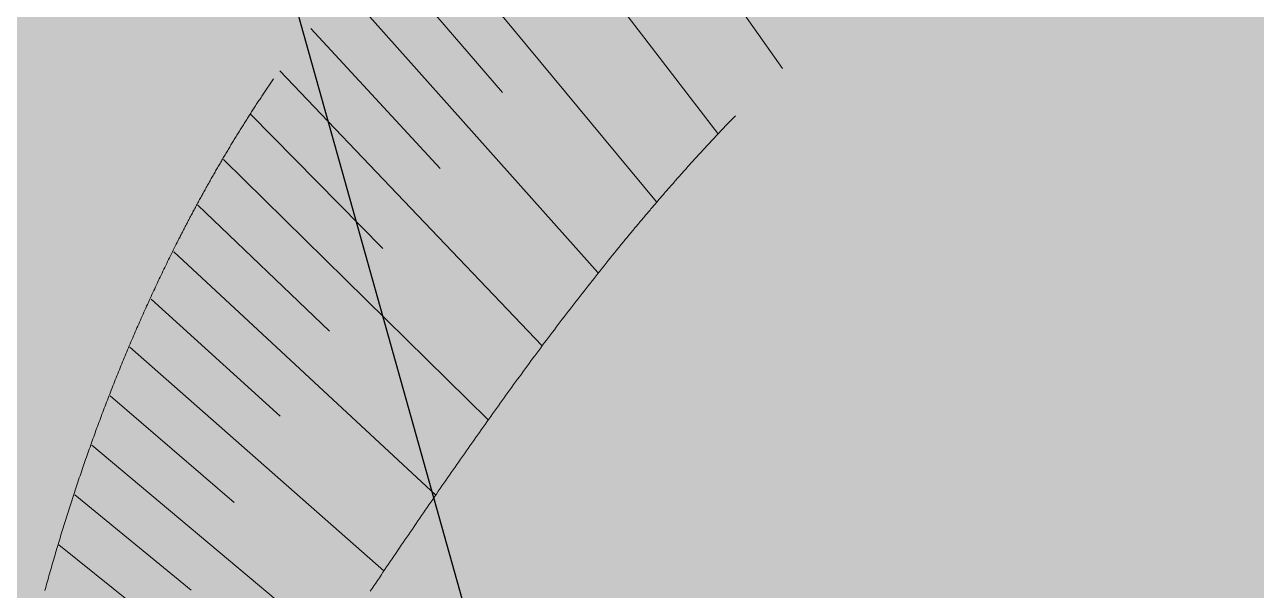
# Model space of a CAD drawing. Header units: metres. Extents: x 783184 to 1587399, y 282652 to 580595.
# Drawn here: x 788797.39 to 788808.64, y 290117.86 to 290123.03 of the extents above; entities that cross this region are included whole.
import ezdxf

# ---------------------------------------------------------------- set-up
doc = ezdxf.new("R2010")
doc.units = ezdxf.units.M
doc.header["$LTSCALE"] = 0.5
for name, color, linetype in [('dig lac', 18, 'CONTINUOUS'), ('Limita intravilan propus', 5, 'CONTINUOUS'), ('mal lac', 18, 'CONTINUOUS')]:
    doc.layers.add(name, color=color, linetype=linetype)

msp = doc.modelspace()

# ---------------------------------------------------------------- hatches: boundary and pattern name
at = {"layer": 'mal lac', "lineweight": 30, "true_color": 0x66b3ff}
h = msp.add_hatch(dxfattribs=at)
h.set_pattern_fill('AR-SAND', color=151, scale=0.25, style=0)
h.paths.add_polyline_path([(792054.33, 289560.55), (792045.8013, 289590.58355), (792042.92, 289600.73), (792031.26, 289636.08), (792020.79, 289658.4), (792014.06, 289678.3), (792005.8, 289695.36), (792011.29, 289696.66), (792012.87, 289700.81), (792011.55, 289706.16), (792009.13, 289708.98), (791999.23, 289709.85), (791995.88, 289720.16), (791989.75, 289739.91), (791981.01, 289767.3), (791959.28, 289810.16), (791950.19, 289826.15), (791943.07, 289831.68), (791925.29001, 289835.03997), (791923.14835, 289839.6319), (791912.8, 289861.82), (791907.97, 289872.69), (791904.15, 289885.99), (791889.71, 289910.02), (791888.3437, 289943.40585), (791887.94, 289953.27), (791890.22, 289978.01), (791899.2, 290029.6), (791904.7257, 290038.3337), (791910.31, 290047.16), (791920.54, 290056.46), (791922.91, 290074.75), (791921.13, 290107.72), (791916.9804, 290126.67808), (791916.46555, 290129.1612), (791907.89, 290170.52), (791905.3293, 290179.164), (791892.05, 290223.99), (791886.97905, 290235.8829), (791866.04335, 290284.9836), (791850.29, 290321.93), (791820.88, 290379.91), (791767.1, 290469.36), (791743.64, 290499.01), (791721.97, 290526.14), (791696.67, 290555.96), (791672.17, 290579.45), (791660.51, 290585.38), (791654.79635, 290589.2872), (791649.25, 290593.08), (791641.15, 290596.24), (791635.61, 290589.13), (791630.48, 290593.08), (791636.6, 290604.53), (791627.31, 290615.59), (791611.29, 290625.85), (791584.37, 290637.31), (791558.2, 290645.53), (791551.48105, 290643.35345), (791548.97, 290642.54), (791538.85, 290638.04), (791529.03, 290642.54), (791519.31, 290653), (791496.38, 290658.73), (791491.39, 290650.26), (791462.73, 290663.71), (791463.48, 290673.18), (791437.8, 290682.89), (791413.62, 290686.63), (791388.72, 290682.68), (791373, 290680.15), (791362.53, 290681.87), (791350.01989, 290679.33995), (791342.35004, 290675.59002), (791339.45, 290666.56), (791334.5, 290652.41), (791327.26, 290655.31), (791328.54, 290668.17), (791321.19, 290671.83), (791307.38996, 290675.76), (791301.80165, 290676.49615), (791296.99, 290677.13), (791285.46, 290677.51), (791267.98, 290680.9), (791255.26, 290683.79), (791245.42, 290680.23), (791232.44, 290681.78), (791220.37, 290682.62), (791209.6, 290682.3), (791197.11, 290679.89), (791163.95, 290679.48), (791149.06, 290681.24), (791131.73, 290679.48), (791116.05, 290677.55), (791103.6, 290675.31), (791086.46, 290677), (791075.66, 290677.69), (791066.16, 290676.67), (791054.11, 290674.5), (791038.79, 290672.41), (791018.85, 290670.29), (790997.03, 290667.71), (790987.87986, 290668.41999), (790972.08, 290667.24), (790946.22, 290663.11), (790903.02, 290655.62), (790874.65, 290648.72), (790833.73, 290629.9), (790803.88, 290609.69), (790792.24, 290594.41), (790777.31, 290573.39), (790763.66, 290562.91), (790752.63, 290552.91), (790737.7, 290538.5), (790720.57, 290514.12), (790699.53, 290478.65), (790667.75, 290428.5), (790648.92, 290393.91), (790632.64, 290370.85), (790615.16, 290355.25), (790594.05, 290344.96), (790578.27, 290339.54), (790565.72, 290333.09), (790552.99, 290323.43), (790544.46, 290311.39), (790533.99, 290297.3), (790528.56, 290286.64), (790521.95, 290271.89), (790514.31, 290260.36), (790500.38, 290244.32), (790483.92, 290227.37), (790465.26, 290219.4), (790455.42, 290217.87), (790442.19, 290225.16), (790428.28, 290238.56), (790415.56, 290262.46), (790410.47, 290283.31), (790405.53, 290307.99), (790407.4, 290333.76), (790410.96, 290351.23), (790410.14, 290370.84), (790418.46, 290391.64), (790421.66, 290405.92), (790418.32, 290408.99), (790418.85, 290414.74), (790422.6, 290415.68), (790425.27, 290434.4), (790421.65, 290472.6), (790415.77, 290513.78), (790409.05, 290552.66), (790394.74, 290597.72), (790388.81, 290611.58), (790379, 290612.32), (790375.75, 290620.36), (790384.59, 290626.56), (790377.94, 290641.53), (790353.97, 290679.03), (790344.16, 290691.26), (790328.86, 290704.86), (790297.24, 290718.11), (790264.84, 290725.39), (790232.77, 290729.92), (790187.59, 290735.35), (790155.30595, 290741.074), (790137.28, 290744.27), (790106.23, 290745.51), (790075, 290740.15), (790073.08085, 290739.5892), (790062.92, 290736.62), (790046.8, 290732.31), (790013.44, 290725.73), (789992.56, 290718.69), (789966.07, 290708.13), (789854.07, 290659.01), (789831.65, 290647.92), (789754.65, 290609.82), (789700.08, 290579.99), (789650.72, 290553.8), (789597.65, 290543.65), (789530.64, 290550.26), (789431.29, 290603.77), (789369.51, 290588.01), (789306.84, 290565.04), (789268.53, 290536.85), (789232.56, 290499.74), (789183.55, 290449.82), (789138.77, 290419.11), (789132.87, 290417.78), (789095.38, 290406.98), (789064.26, 290397.54), (789000.75, 290362.64), (788973.8, 290331.43), (788914.71, 290308.84), (788859.23, 290289.33), (788839, 290276.8), (788805.04, 290221.59), (788800.11, 290196.77), (788790.4, 290164.02), (788793.71, 290126.62), (788830.83, 289994.37), (788859.56, 289956.44), (788900.7, 289945.68), (789007.67, 289953.41), (789020.18, 289957.13), (789029.88, 289976.69), (789036.07, 289979.91), (789041.68, 289975.98), (789050.77, 289965.72), (789066.27, 289954.56), (789084.64, 289945.82), (789094.84, 289943.2), (789109.68, 289939.8), (789126.26, 289936.57), (789141.66, 289936.99), (789160.91, 289937.4), (789173.81, 289942.9), (789175.08, 289941.15), (789186.46, 289936.91), (789203.69, 289932.82), (789219.8, 289924.31), (789235.96, 289913.44), (789263.78, 289895.05), (789276.19, 289876.29), (789292.43, 289869.42), (789293.93, 289856.98), (789296.6, 289846.08), (789320.69, 289828.18), (789355.21, 289822.2), (789372.34, 289833.53), (789376.52, 289825.47), (789396.71, 289809.2), (789430.34, 289795), (789439.25, 289779.43), (789448.8, 289774.39), (789450.84, 289764.24), (789460.6, 289755.95), (789462.82, 289743.79), (789469.3, 289741.52), (789492.61, 289742.46), (789522.63, 289747.46), (789535.48, 289754.66), (789535.24, 289755.66), (789540.73, 289755.73), (789543.72, 289750.86), (789534.84, 289735.95), (789516.63, 289720.7), (789515.64, 289720.83), (789502.88112, 289717.73926), (789496.75, 289722.19), (789488.95, 289726.49), (789482.58, 289726.68), (789473.75, 289725.78), (789471.06, 289724.51), (789470.72, 289723.65), (789461.44, 289720.77), (789460.26, 289717.51), (789460.79, 289710.88), (789463.92, 289707.15), (789473.31, 289707.12), (789482.17, 289706.6), (789488.25, 289702.94), (789487.89, 289696.87), (789483.63, 289690.82), (789472.25, 289681.02), (789468.38, 289676.19), (789467.61, 289673.16), (789458.41, 289674.33), (789453.96, 289652), (789451.12, 289633.35), (789447.67, 289608.22), (789438.93, 289570.99), (789426.56, 289530.45), (789411.26, 289495.94), (789384.33, 289451.39), (789365.53, 289410.2), (789353.96, 289379.12), (789349.62, 289325.64), (789348.9, 289272.17), (789346.01, 289235.31), (789338.78, 289215.8), (789338.78, 289187.2), (789338.05, 289159.74), (789324.63, 289131.46), (789288.16, 289086.03), (789258.51, 289043.39), (789249.84, 289022.44), (789248.39, 288981.24), (789248.39, 288942.94), (789259.96, 288903.19), (789264.98, 288870.84), (789266.43, 288818.81), (789269.32, 288779.78), (789283.78, 288742.93), (789307.64, 288691.62), (789334.4, 288642.48), (789347.35, 288613.62), (789351.75, 288573.1), (789348.13, 288529.74), (789327.89, 288471.2), (789296.02, 288400.57), (789267.09, 288342.75), (789247.57, 288278.43), (789224.62, 288213.05), (789222.26, 288179.43), (789193.52, 288139.64), (789176.02, 288116.14), (789144.07, 288084.46), (789119.60909, 288079.37148), (789088.2683, 288077.632), (789055.37875, 288072.99152), (789035.01093, 288070.11777), (789018.57205, 288067.95585), (789002.70783, 288063.50936), (788986.84361, 288058.48332), (788966.72444, 288050.1699), (788944.86267, 288036.63724), (788915.414, 288019.94707), (788893.55408, 288005.83406), (788881.94481, 287992.88176), (788870.72503, 287977.60883), (788862.97013, 287960.52748), (788856.58679, 287944.67419), (788851.16888, 287928.82169), (788848.65467, 287913.74195), (788847.10776, 287900.59566), (788846.91393, 287883.19688), (788852.52382, 287858.53638), (788864.9047, 287829.92478), (788873.22262, 287810.9781), (788881.73621, 287790.09876), (788890.64299, 287764.44026), (788896.83251, 287736.02104), (788897.7998, 287717.07517), (788896.05905, 287702.96215), (788894.89794, 287690.7826), (788887.92573, 287668.26238), (788882.7035, 287651.82953), (788874.96521, 287636.94377), (788869.35348, 287624.9574), (788864.9047, 287617.22434), (788851.53807, 287605.33898), (788840.7041, 287594.70653), (788836.44731, 287590.64641), (788829.09668, 287582.52617), (788804.50842, 287556.94784), (788783.80777, 287534.71539), (788762.9133, 287509.96912), (788738.81999, 287481.43433), (788732.90345, 287472.77075), (788725.93862, 287462.71705), (788710.6928, 287448.74432), (788697.32432, 287436.34032), (788686.82078, 287426.91748), (788678.46594, 287419.28382), (788674.16853, 287412.84294), (788667.84241, 287405.44816), (788649.67812, 287390.82532), (788638.81646, 287381.04497), (788630.93973, 287372.33796), (788622.4649, 287363.75039), (788606.80928, 287346.99369), (788595.35137, 287336.85502), (788586.99653, 287324.33159), (788581.86475, 287317.05624), (788568.59226, 287308.19132), (788548.42141, 287289.46508), (788534.79818, 287278.33483), (788521.62907, 287267.08193), (788515.52077, 287258.30919), (788510.7508, 287255.25749), (788505.78885, 287249.91722), (788498.53605, 287244.38616), (788492.80987, 287240.38135), (788479.04451, 287226.39018), (788458.24233, 287205.7922), (788441.14401, 287188.86172), (788427.68423, 287176.94493), (788412.9885, 287166.07359), (788387.77262, 287144.47682), (788371.55028, 287133.22472), (788358.38117, 287122.54417), (788338.11432, 287109.90049), (788317.50227, 287094.83357), (788300.13359, 287082.81835), (788267.08159, 287063.51015), (788241.50574, 287047.87088), (788218.77822, 287032.58913), (788190.72325, 287015.99676), (788180.38031, 287008.32061), (788166.6371, 286997.83084), (788156.90517, 286985.43406), (788147.55167, 286974.37194), (788139.53649, 286961.97516), (788136.10115, 286954.72787), (788121.76723, 286913.8277), (788113.1798, 286889.4157), (788105.16278, 286867.67383), (788095.60008, 286841.74017), (788084.91254, 286825.04781), (788077.65974, 286814.17648), (788070.96503, 286804.14165), (788065.25486, 286796.6302), (788060.48304, 286785.56888), (788059.32747, 286769.08473), (788062.57267, 286750.39376), (788062.57267, 286740.09477), (788080.04473, 286674.2343), (788132.23754, 286523.63883), (788180.28063, 286377.60527), (788247.99062, 286174.46555), (788295.28608, 286052.56665), (788330.84688, 286043.42617), (788346.35, 286051.68), (788364.9, 286063.97), (788385.76, 286063.65), (788412.23, 286061.91), (788432.71, 286058.63), (788445.77845, 286055.44675), (788455.7, 286053.03), (788477.46, 286046.44), (788477.80875, 286046.4201), (788494.46, 286045.47), (788507.02, 286048.37), (788519.18, 286055.76), (788534.33, 286073.58), (788541.00375, 286084.33415), (788543.8, 286088.84), (788551.9488, 286108.3859), (788555.39, 286116.64), (788557.9086, 286123.82005), (788566.92, 286149.51), (788567.79765, 286151.8587), (788592.21, 286217.19), (788600.44, 286241.51), (788605.85, 286268.74), (788607.41, 286292.99), (788613.2, 286310.76), (788617.24855, 286319.64535), (788623.05965, 286332.39885), (788627.89, 286343), (788646.63, 286374.47), (788661.15, 286396.75), (788670.44, 286410.99), (788681.23, 286427.61), (788692.72, 286446.68), (788702.51, 286459.94), (788716.8, 286473.26), (788730.6512, 286483.9985), (788737.67, 286489.44), (788742.9938, 286495.36135), (788754.33, 286507.97), (788765.73, 286523.61), (788773.07, 286536.74), (788777.52, 286556.63), (788789.3, 286580.96), (788800.78003, 286601.69005), (788810.2817, 286612.1516), (788813.45, 286615.64), (788835.71, 286628.93), (788849.3879, 286635.8551), (788850.10045, 286636.21585), (788865.08, 286643.8), (788877.8488, 286649.60035), (788884.21005, 286652.49002), (788900.44, 286659.05), (788916.86, 286658.48), (788927.68, 286652.88), (788937.21, 286647.8), (788949.72, 286634.56), (788963.71008, 286618.36993), (788963.8941, 286618.20785), (788985.43, 286599.24), (789011.72, 286582.98), (789036.67, 286570.57), (789060.15, 286562.85), (789081.21, 286556.29), (789098.98, 286547.99), (789102.84, 286539.88), (789098.83, 286531.78), (789099.41, 286522.51), (789109.04, 286511.13), (789117.91, 286512.07), (789122.55, 286518.25), (789118.28, 286523.8), (789137.62, 286526.94), (789151.92, 286534.47), (789155.98, 286539.68), (789154.67195, 286548.72645), (789152.88, 286561.12), (789161.63, 286578.5), (789182.05, 286641.22), (789193.83, 286706.90015), (789195.47185, 286775.18835), (789196.28, 286808.8), (789197.75, 286866.93), (789200.34, 286894.38), (789204.76, 286913.51), (789217.27, 286937.42), (789235.31, 286964.65), (789256.66, 286983.05), (789279.85, 287011.01), (789295.68, 287031.98), (789312.62, 287044.49), (789318.50325, 287045.93415), (789321.9834, 287046.78845), (789333.6, 287049.64), (789361.58, 287051.11), (789386.61005, 287047.79999), (789407.1019, 287042.4782), (789414.95, 287040.44), (789460.04, 287021.28), (789483.84, 287021.28), (789502.64, 287029.33), (789515.24, 287039.7), (789548.09, 287067.5), (789560.61, 287084.06), (789570.69, 287110.64), (789576.65, 287139.98), (789575.03, 287163.38), (789570.46, 287188.5), (789569.69, 287209.32), (789574.04, 287223.35), (789584.29, 287241.69), (789604.94, 287254.2), (789630.93, 287269.34), (789670.23, 287290.86), (789688.37, 287308), (789708.46, 287329.85), (789724.71, 287352.12), (789738.87, 287375.59), (789758.14, 287396.05), (789764.16, 287409.59), (789778.91, 287422.83), (789801.19, 287431.86), (789817.75, 287432.16), (789835.52, 287428.24), (789854.49, 287433.06), (789865.63, 287430.65), (789876.65, 287419.98), (789899.47, 287398.27), (789924.13, 287379.14), (789931.13, 287370.77), (789953.58, 287362.95), (789971.48, 287350.91), (789992.03, 287343.72), (790011.22, 287336.77), (790043.14, 287328.34), (790059.7, 287319.62), (790060, 287312.39), (790054.88, 287298.55), (790059.1, 287278.39), (790081.08, 287244.69), (790117.05, 287208.07), (790151.58, 287166.9), (790170.95, 287146.08), (790187.81, 287125.02), (790203.77, 287106.97), (790215.81, 287091.92), (790230.57, 287080.79), (790241.1, 287074.77), (790256.76, 287078.68), (790263.69, 287088.61), (790269.11, 287111.18), (790266.4, 287127.13), (790267.9, 287138.56), (790274.83, 287153.31), (790272.68, 287195.11), (790270.01, 287222.21), (790268.28, 287236.46), (790266.23, 287261.49), (790259.63, 287290.16), (790252.8, 287306.36), (790253.23, 287320.81), (790251.42, 287335.86), (790247.81, 287343.98), (790236.37, 287352.41), (790230.95, 287359.93), (790233.27, 287372.01), (790246.3, 287386.71), (790258.95, 287401.76), (790279.22, 287421.65), (790301.52, 287454.63), (790309.25, 287478.54), (790309.36, 287502.86), (790307.22, 287527.03), (790290.95, 287580.86), (790278.72, 287619.26), (790273.62, 287645.63), (790263.23, 287686.81), (790255.19, 287710.8), (790234.15, 287754.14), (790217.22, 287791.3), (790211.71, 287810.63), (790202.82, 287847.13), (790197.66, 287880.98), (790186.99, 287928.44), (790173.37, 287969.65), (790165.64, 287998.71), (790160.22, 288043.55), (790160.04, 288087.5), (790163.35, 288126.69), (790167.68, 288167.23), (790167.15, 288219.2), (790167.42, 288259.18), (790172.49, 288294.53), (790181.56, 288333.98), (790192.76, 288366.76), (790211.72, 288405.08), (790223.99, 288427.2), (790240.26, 288443.72), (790254.92, 288453.58), (790271.73, 288461.05), (790287.46, 288464.51), (790298.13, 288468.78), (790335.79, 288517.15), (790354.14, 288537.27), (790368.54, 288548.73), (790381.78, 288551.67), (790401.07, 288552.73), (790445.92, 288543.04), (790480.62, 288523.62), (790509.35, 288502.36), (790524.22, 288488.2), (790563.69, 288463.68), (790592.76, 288449.02), (790634.9, 288422.1), (790665.57, 288404.51), (790686.15985, 288395.24185), (790711.29, 288383.93), (790733.66, 288384.01), (790751.82, 288385.36), (790758.4133, 288386.0314), (790768.22, 288387.03), (790808.34, 288393.09), (790834.42, 288399.48), (790850.67, 288404.83), (790864.73, 288412.67), (790891.77, 288428.73), (790905.9, 288442.51), (790922.05, 288462.01), (790929.52, 288464.46), (790937.15, 288472.91), (790935.32, 288480.04), (790947.51, 288506.75), (790960.63, 288524.9), (790970.05, 288535.66), (790988.89, 288545.07), (791004.54, 288538.05), (791018.52, 288519.17), (791030.04, 288492.81), (791032.54085, 288485.6052), (791033.22485, 288483.63455), (791037.18, 288472.24), (791038.3, 288459.47), (791041.75, 288447.73), (791051.4, 288429.46), (791057.15, 288404.5), (791055.79, 288391.92), (791055.12, 288379.99), (791058.28, 288371.7), (791057.28, 288361.09), (791062.92, 288349.49), (791069.38, 288333.58), (791075.38, 288318.87), (791085.46, 288299.21), (791087.87, 288283.78), (791086.48, 288250.94), (791088.03003, 288231.40963), (791088.40155, 288226.10585), (791089.52, 288210.14), (791090.18, 288191.34), (791092.08, 288178.55), (791094.77115, 288168.07825), (791099.15125, 288151.0346), (791101.82, 288140.65), (791112.45, 288113.16), (791128.83004, 288081.30993), (791134.37, 288065.87), (791141.82, 288042.72), (791141.60475, 288026.32745), (791141.57, 288023.68), (791143.3244, 288014.9162), (791145.92, 288001.95), (791144.26, 287984.98), (791153.6, 287961.44), (791167.89, 287944.89), (791174.93, 287925.02), (791177.33, 287904.66), (791172.98, 287879.41), (791166.98, 287859.52), (791145.7, 287834.06), (791130.19, 287816.86), (791112.28, 287802), (791098.48, 287787.5), (791077.98, 287760.59), (791065.56, 287743), (791056.66, 287729.35), (791056.66, 287717.2), (791061.7, 287704.34), (791076.13, 287680.15), (791098.49, 287652.63), (791113.58, 287643), (791128.78, 287628.9), (791138.1, 287616.69), (791143.46, 287596.87), (791143.22, 287568.62), (791138.59, 287537.78), (791127.95, 287509.08), (791123.39, 287491.33), (791117.8, 287467.54), (791112.42, 287447.26), (791114.85, 287432.98), (791119.82, 287400.42), (791127.3, 287358.07), (791129.05, 287316.85), (791128.49, 287294.84), (791136.69, 287276.04), (791142, 287256.73), (791144.63, 287237.67), (791144.78, 287213.73), (791145.68, 287190.07), (791147.14, 287173.11), (791158.74, 287166.67), (791173.88, 287155.93), (791184.77, 287141.81), (791199.72, 287109.82), (791206.7, 287099.43), (791212.8, 287091.06), (791219.67, 287077.11), (791228.75, 287055.63), (791247.68, 287032.14), (791259.42, 287022.31), (791284.22, 287011.85), (791342.02, 287002), (791369.32, 286994.13), (791407.92, 286967.44), (791430.86, 286953.03), (791451.01, 286939.37), (791473.8, 286909.14), (791492.23, 286895.47), (791513.79, 286875.72), (791541, 286864.91), (791590.78, 286856.16), (791642.73, 286851.07), (791676.88, 286852.85), (791760.85, 286860.68), (791827.48, 286869.01), (791901.52, 286883.34), (791918.2594, 286886.89525), (791947.05, 286893.01), (791948.71475, 286893.5059), (791999.81972, 286908.72992), (792023.1, 286917.25), (792055.88, 286934.28), (792069.15, 286947.3), (792081.53, 286984.64), (792083.72, 286998.34), (792081.89645, 287010.07005), (792077.94, 287035.52), (792079.06165, 287039.36295), (792084.51, 287058.03), (792089.44535, 287079.37805), (792090.07, 287082.08), (792090.60645, 287083.29675), (792102.86, 287111.09), (792120.42, 287135.91), (792151.58725, 287157.3452), (792153.15003, 287158.42002), (792169.54, 287158.75), (792190.84, 287169.23), (792216.51, 287182.09), (792235.02, 287193.19), (792240.0007, 287199.37545), (792243.95, 287204.28), (792263.28, 287226.88), (792283.28, 287255.05), (792298.03, 287285.19), (792308.78, 287312.78), (792316.53815, 287344.68255), (792320.64, 287361.55), (792327.7, 287432.21), (792327.23, 287464.58), (792325.99, 287489.21), (792316.79, 287505.02), (792321.07, 287528.19), (792325.44, 287566.75), (792329.3896, 287582.82835), (792336.1777, 287610.462), (792338.84, 287621.3), (792344.69008, 287629.90014), (792358.4, 287654.78), (792374.25, 287681.91), (792378.13, 287695.16), (792378.11575, 287695.23145), (792375.36, 287709.03), (792382.33, 287728.71), (792392.54, 287751.88), (792393.93, 287764.83), (792391.59, 287775.93), (792384.96, 287796.9), (792388.38, 287811.54), (792389.83685, 287829.20315), (792392.08, 287856.4), (792392.97, 287886.46), (792386.237, 287925.95785), (792385.64, 287929.45999), (792362.39, 287947.28), (792333.24, 287965.78), (792304.09, 287976.88), (792255.3, 287993.11), (792232.16, 288003.28), (792209.03, 288010.22), (792180.8, 288017.62), (792138.98, 288027.16), (792118.63, 288032.8), (792118.94, 288033.57), (792103.16, 288047.98), (792071.43, 288057.98), (792073.32, 288087.54), (792069.85, 288104.18), (792067.52, 288114.84), (792071.14, 288131.99), (792077.87, 288157.76), (792081.32, 288177.19), (792080.79, 288190.97), (792081.32, 288222.96), (792083.62, 288250.36), (792086.64, 288277.87), (792086.46, 288306.15), (792082.75, 288328.24), (792065.18, 288385.96), (792054.48, 288412.95), (792046.37, 288439.88992), (792044.94, 288465.37), (792045.52, 288488.26), (792058.75, 288534.38), (792075.63, 288573.76), (792086.33, 288607.92), (792088.66, 288653.74), (792093.65, 288691.23), (792091.96, 288712.89), (792095.62, 288746.92), (792099.28, 288763.79), (792096.99, 288811.72), (792092.78, 288827.62), (792090.01, 288845), (792089.59, 288884.13), (792086.46, 288902.07), (792085.09, 288914.08), (792089.63, 288925.53), (792101.29, 288941.33), (792116.43, 288950.73), (792131.52, 288969.57), (792134.33375, 288972.898), (792150.89, 288992.48), (792162.15, 288999.19), (792170.65, 289006.1), (792174.6, 289019.33), (792179.57, 289037.26), (792184.31, 289052.26), (792182.93, 289064.31), (792179.24525, 289066.9686), (792175.82, 289069.44), (792175.62, 289077.34), (792184.50998, 289083.66), (792183.72, 289098.28), (792178.78, 289123.95), (792177.4, 289161.04), (792173.65, 289191.06), (792163.77, 289251.68), (792155.32435, 289288.9979), (792152.47, 289301.61), (792135.38, 289348.86), (792124.61, 289373.1), (792117.52, 289391.29), (792111.17, 289405.29), (792107.11, 289416.01), (792096.53, 289440.22), (792082.69, 289477.15), (792068.66, 289514.07)])

# ---------------------------------------------------------------- linework, layer by layer
at = {"layer": 'dig lac', "color": 0, "linetype": 'Continuous', "lineweight": 5}
for p, q in [((788802.44903, 290125.26416), (788804.31155, 290122.62589)), ((788801.66838, 290124.70751), (788803.71959, 290122.03194)), ((788800.94917, 290124.07361), (788803.15844, 290121.40877)), ((788800.61581, 290123.72892), (788801.752, 290122.40853)), ((788800.29998, 290123.36808), (788802.62414, 290120.76239)), ((788800.00137, 290122.99286), (788801.18354, 290121.71251)), ((788799.71955, 290122.60487), (788802.11238, 290120.098)), ((788799.60991, 290122.45791), (788799.60354, 290122.44849)), ((788799.61628, 290122.46733), (788799.60991, 290122.45791)), ((788799.62265, 290122.47674), (788799.61628, 290122.46733)), ((788799.62904, 290122.48614), (788799.62265, 290122.47674)), ((788799.63543, 290122.49553), (788799.62904, 290122.48614)), ((788799.64183, 290122.50492), (788799.63543, 290122.49553)), ((788799.64824, 290122.5143), (788799.64183, 290122.50492)), ((788799.65466, 290122.52367), (788799.64824, 290122.5143)), ((788799.66109, 290122.53303), (788799.65466, 290122.52367)), ((788799.53409, 290122.34432), (788799.52783, 290122.3348)), ((788799.54037, 290122.35383), (788799.53409, 290122.34432)), ((788799.54665, 290122.36333), (788799.54037, 290122.35383)), ((788799.55294, 290122.37282), (788799.54665, 290122.36333)), ((788799.55924, 290122.3823), (788799.55294, 290122.37282)), ((788799.56554, 290122.39178), (788799.55924, 290122.3823)), ((788799.57186, 290122.40125), (788799.56554, 290122.39178)), ((788799.57818, 290122.41072), (788799.57186, 290122.40125)), ((788799.58451, 290122.42017), (788799.57818, 290122.41072)), ((788799.59085, 290122.42962), (788799.58451, 290122.42017)), ((788799.59719, 290122.43906), (788799.59085, 290122.42962)), ((788799.60354, 290122.44849), (788799.59719, 290122.43906)), ((788799.46561, 290122.23923), (788799.45943, 290122.22964)), ((788799.4718, 290122.24882), (788799.46561, 290122.23923)), ((788799.47799, 290122.25841), (788799.4718, 290122.24882)), ((788799.48419, 290122.26798), (788799.47799, 290122.25841)), ((788799.4904, 290122.27755), (788799.48419, 290122.26798)), ((788799.49662, 290122.28711), (788799.4904, 290122.27755)), ((788799.50285, 290122.29666), (788799.49662, 290122.28711)), ((788799.50908, 290122.30621), (788799.50285, 290122.29666)), ((788799.51532, 290122.31575), (788799.50908, 290122.30621)), ((788799.52157, 290122.32528), (788799.51532, 290122.31575)), ((788799.52783, 290122.3348), (788799.52157, 290122.32528)), ((788799.392, 290122.12358), (788799.38591, 290122.1139)), ((788799.39809, 290122.13326), (788799.392, 290122.12358)), ((788799.40419, 290122.14293), (788799.39809, 290122.13326)), ((788799.41029, 290122.15259), (788799.40419, 290122.14293)), ((788799.41641, 290122.16225), (788799.41029, 290122.15259)), ((788799.42253, 290122.1719), (788799.41641, 290122.16225)), ((788799.42866, 290122.18154), (788799.42253, 290122.1719)), ((788799.4348, 290122.19117), (788799.42866, 290122.18154)), ((788799.44094, 290122.2008), (788799.4348, 290122.19117)), ((788799.4471, 290122.21042), (788799.44094, 290122.2008)), ((788799.45326, 290122.22003), (788799.4471, 290122.21042)), ((788799.45943, 290122.22964), (788799.45326, 290122.22003)), ((788799.45399, 290122.20557), (788800.65878, 290120.98301)), ((788803.81022, 290122.12341), (788803.80163, 290122.11442)), ((788803.81883, 290122.13239), (788803.81022, 290122.12341)), ((788803.82744, 290122.14136), (788803.81883, 290122.13239)), ((788803.83605, 290122.15033), (788803.82744, 290122.14136)), ((788803.84468, 290122.15929), (788803.83605, 290122.15033)), ((788803.8533, 290122.16823), (788803.84468, 290122.15929)), ((788803.86194, 290122.17718), (788803.8533, 290122.16823)), ((788803.87058, 290122.18611), (788803.86194, 290122.17718)), ((788803.87922, 290122.19504), (788803.87058, 290122.18611)), ((788799.31952, 290122.00689), (788799.31353, 290121.99712)), ((788799.32552, 290122.01665), (788799.31952, 290122.00689)), ((788799.33152, 290122.02641), (788799.32552, 290122.01665)), ((788799.33753, 290122.03616), (788799.33152, 290122.02641)), ((788799.34355, 290122.0459), (788799.33753, 290122.03616)), ((788799.34958, 290122.05564), (788799.34355, 290122.0459)), ((788799.35562, 290122.06536), (788799.34958, 290122.05564)), ((788799.36166, 290122.07508), (788799.35562, 290122.06536)), ((788799.36771, 290122.0848), (788799.36166, 290122.07508)), ((788799.37377, 290122.0945), (788799.36771, 290122.0848)), ((788799.37984, 290122.1042), (788799.37377, 290122.0945)), ((788799.38591, 290122.1139), (788799.37984, 290122.1042)), ((788803.69892, 290122.00599), (788803.6904, 290121.9969)), ((788803.70745, 290122.01507), (788803.69892, 290122.00599)), ((788803.71598, 290122.02413), (788803.70745, 290122.01507)), ((788803.72452, 290122.0332), (788803.71598, 290122.02413)), ((788803.73306, 290122.04225), (788803.72452, 290122.0332)), ((788803.74161, 290122.0513), (788803.73306, 290122.04225)), ((788803.75017, 290122.06034), (788803.74161, 290122.0513)), ((788803.75873, 290122.06937), (788803.75017, 290122.06034)), ((788803.7673, 290122.0784), (788803.75873, 290122.06937)), ((788803.77587, 290122.08741), (788803.7673, 290122.0784)), ((788803.78445, 290122.09642), (788803.77587, 290122.08741)), ((788803.79304, 290122.10543), (788803.78445, 290122.09642)), ((788803.80163, 290122.11442), (788803.79304, 290122.10543)), ((788799.25408, 290121.89903), (788799.24818, 290121.88918)), ((788799.25999, 290121.90887), (788799.25408, 290121.89903)), ((788799.26591, 290121.9187), (788799.25999, 290121.90887)), ((788799.27184, 290121.92853), (788799.26591, 290121.9187)), ((788799.27777, 290121.93835), (788799.27184, 290121.92853)), ((788799.28371, 290121.94816), (788799.27777, 290121.93835)), ((788799.28966, 290121.95797), (788799.28371, 290121.94816)), ((788799.29562, 290121.96777), (788799.28966, 290121.95797)), ((788799.30158, 290121.97756), (788799.29562, 290121.96777)), ((788799.30755, 290121.98734), (788799.30158, 290121.97756)), ((788799.31353, 290121.99712), (788799.30755, 290121.98734)), ((788803.59706, 290121.8965), (788803.58861, 290121.88733)), ((788803.60551, 290121.90567), (788803.59706, 290121.8965)), ((788803.61398, 290121.91482), (788803.60551, 290121.90567)), ((788803.62244, 290121.92397), (788803.61398, 290121.91482)), ((788803.63092, 290121.93311), (788803.62244, 290121.92397)), ((788803.6394, 290121.94225), (788803.63092, 290121.93311)), ((788803.64788, 290121.95138), (788803.6394, 290121.94225)), ((788803.65638, 290121.9605), (788803.64788, 290121.95138)), ((788803.66487, 290121.96961), (788803.65638, 290121.9605)), ((788803.67338, 290121.97871), (788803.66487, 290121.96961)), ((788803.68188, 290121.98781), (788803.67338, 290121.97871)), ((788803.6904, 290121.9969), (788803.68188, 290121.98781)), ((788799.18378, 290121.78042), (788799.17798, 290121.77049)), ((788799.1896, 290121.79034), (788799.18378, 290121.78042)), ((788799.19542, 290121.80026), (788799.1896, 290121.79034)), ((788799.20125, 290121.81016), (788799.19542, 290121.80026)), ((788799.20709, 290121.82007), (788799.20125, 290121.81016)), ((788799.2041, 290121.79627), (788801.61874, 290119.42003)), ((788799.21294, 290121.82996), (788799.20709, 290121.82007)), ((788799.21879, 290121.83985), (788799.21294, 290121.82996)), ((788799.22466, 290121.84973), (788799.21879, 290121.83985)), ((788799.23053, 290121.8596), (788799.22466, 290121.84973)), ((788799.2364, 290121.86947), (788799.23053, 290121.8596)), ((788799.24229, 290121.87933), (788799.2364, 290121.86947)), ((788799.24818, 290121.88918), (788799.24229, 290121.87933)), ((788803.49602, 290121.786), (788803.48763, 290121.77675)), ((788803.50441, 290121.79525), (788803.49602, 290121.786)), ((788803.5128, 290121.80449), (788803.50441, 290121.79525)), ((788803.5212, 290121.81372), (788803.5128, 290121.80449)), ((788803.52961, 290121.82295), (788803.5212, 290121.81372)), ((788803.53802, 290121.83217), (788803.52961, 290121.82295)), ((788803.54644, 290121.84138), (788803.53802, 290121.83217)), ((788803.55486, 290121.85058), (788803.54644, 290121.84138)), ((788803.56329, 290121.85978), (788803.55486, 290121.85058)), ((788803.57172, 290121.86897), (788803.56329, 290121.85978)), ((788803.58016, 290121.87816), (788803.57172, 290121.86897)), ((788803.58861, 290121.88733), (788803.58016, 290121.87816)), ((788799.12033, 290121.67084), (788799.11461, 290121.66084)), ((788799.12606, 290121.68084), (788799.12033, 290121.67084)), ((788799.1318, 290121.69082), (788799.12606, 290121.68084)), ((788799.13754, 290121.70081), (788799.1318, 290121.69082)), ((788799.14329, 290121.71078), (788799.13754, 290121.70081)), ((788799.14905, 290121.72075), (788799.14329, 290121.71078)), ((788799.15482, 290121.73071), (788799.14905, 290121.72075)), ((788799.1606, 290121.74067), (788799.15482, 290121.73071)), ((788799.16638, 290121.75061), (788799.1606, 290121.74067)), ((788799.17218, 290121.76056), (788799.16638, 290121.75061)), ((788799.17798, 290121.77049), (788799.17218, 290121.76056)), ((788803.39578, 290121.67451), (788803.38746, 290121.66517)), ((788803.4041, 290121.68384), (788803.39578, 290121.67451)), ((788803.41243, 290121.69316), (788803.4041, 290121.68384)), ((788803.42077, 290121.70247), (788803.41243, 290121.69316)), ((788803.42911, 290121.71178), (788803.42077, 290121.70247)), ((788803.43745, 290121.72108), (788803.42911, 290121.71178)), ((788803.4458, 290121.73038), (788803.43745, 290121.72108)), ((788803.45416, 290121.73966), (788803.4458, 290121.73038)), ((788803.46252, 290121.74895), (788803.45416, 290121.73966)), ((788803.47088, 290121.75822), (788803.46252, 290121.74895)), ((788803.47926, 290121.76749), (788803.47088, 290121.75822)), ((788803.48763, 290121.77675), (788803.47926, 290121.76749)), ((788799.05782, 290121.56047), (788799.05218, 290121.5504)), ((788799.06346, 290121.57054), (788799.05782, 290121.56047)), ((788799.06912, 290121.5806), (788799.06346, 290121.57054)), ((788799.07477, 290121.59065), (788799.06912, 290121.5806)), ((788799.08044, 290121.6007), (788799.07477, 290121.59065)), ((788799.08612, 290121.61074), (788799.08044, 290121.6007)), ((788799.0918, 290121.62077), (788799.08612, 290121.61074)), ((788799.09749, 290121.6308), (788799.0918, 290121.62077)), ((788799.10319, 290121.64082), (788799.09749, 290121.6308)), ((788799.10889, 290121.65083), (788799.10319, 290121.64082)), ((788799.11461, 290121.66084), (788799.10889, 290121.65083)), ((788803.29633, 290121.56206), (788803.28807, 290121.55265)), ((788803.30459, 290121.57147), (788803.29633, 290121.56206)), ((788803.31285, 290121.58087), (788803.30459, 290121.57147)), ((788803.32112, 290121.59026), (788803.31285, 290121.58087)), ((788803.32939, 290121.59965), (788803.32112, 290121.59026)), ((788803.33767, 290121.60903), (788803.32939, 290121.59965)), ((788803.34596, 290121.6184), (788803.33767, 290121.60903)), ((788803.35425, 290121.62777), (788803.34596, 290121.6184)), ((788803.36254, 290121.63713), (788803.35425, 290121.62777)), ((788803.37085, 290121.64649), (788803.36254, 290121.63713)), ((788803.37915, 290121.65583), (788803.37085, 290121.64649)), ((788803.38746, 290121.66517), (788803.37915, 290121.65583)), ((788798.99625, 290121.44932), (788798.9907, 290121.43918)), ((788799.00181, 290121.45946), (788798.99625, 290121.44932)), ((788799.00737, 290121.46959), (788799.00181, 290121.45946)), ((788799.01295, 290121.47971), (788799.00737, 290121.46959)), ((788799.01853, 290121.48983), (788799.01295, 290121.47971)), ((788799.02412, 290121.49994), (788799.01853, 290121.48983)), ((788799.02972, 290121.51004), (788799.02412, 290121.49994)), ((788799.03532, 290121.52014), (788799.02972, 290121.51004)), ((788799.04093, 290121.53023), (788799.03532, 290121.52014)), ((788799.04656, 290121.54032), (788799.04093, 290121.53023)), ((788799.05218, 290121.5504), (788799.04656, 290121.54032)), ((788803.19764, 290121.44868), (788803.18944, 290121.4392)), ((788803.20583, 290121.45817), (788803.19764, 290121.44868)), ((788803.21403, 290121.46764), (788803.20583, 290121.45817)), ((788803.22224, 290121.47711), (788803.21403, 290121.46764)), ((788803.23045, 290121.48658), (788803.22224, 290121.47711)), ((788803.23867, 290121.49604), (788803.23045, 290121.48658)), ((788803.24689, 290121.50549), (788803.23867, 290121.49604)), ((788803.25511, 290121.51493), (788803.24689, 290121.50549)), ((788803.26335, 290121.52437), (788803.25511, 290121.51493)), ((788803.27158, 290121.5338), (788803.26335, 290121.52437)), ((788803.27983, 290121.54323), (788803.27158, 290121.5338)), ((788803.28807, 290121.55265), (788803.27983, 290121.54323)), ((788798.93562, 290121.33742), (788798.93015, 290121.32721)), ((788798.94109, 290121.34763), (788798.93562, 290121.33742)), ((788798.94657, 290121.35782), (788798.94109, 290121.34763)), ((788798.95206, 290121.36802), (788798.94657, 290121.35782)), ((788798.95756, 290121.3782), (788798.95206, 290121.36802)), ((788798.96306, 290121.38838), (788798.95756, 290121.3782)), ((788798.96857, 290121.39855), (788798.96306, 290121.38838)), ((788798.97409, 290121.40872), (788798.96857, 290121.39855)), ((788800.17329, 290120.22766), (788798.96929, 290121.37814)), ((788798.97962, 290121.41888), (788798.97409, 290121.40872)), ((788798.98516, 290121.42903), (788798.97962, 290121.41888)), ((788798.9907, 290121.43918), (788798.98516, 290121.42903)), ((788803.09968, 290121.33442), (788803.09155, 290121.32485)), ((788803.10782, 290121.34397), (788803.09968, 290121.33442)), ((788803.11596, 290121.35352), (788803.10782, 290121.34397)), ((788803.1241, 290121.36306), (788803.11596, 290121.35352)), ((788803.13225, 290121.3726), (788803.1241, 290121.36306)), ((788803.14041, 290121.38213), (788803.13225, 290121.3726)), ((788803.14857, 290121.39166), (788803.14041, 290121.38213)), ((788803.15673, 290121.40118), (788803.14857, 290121.39166)), ((788803.1649, 290121.41069), (788803.15673, 290121.40118)), ((788803.17308, 290121.4202), (788803.1649, 290121.41069)), ((788803.18126, 290121.4297), (788803.17308, 290121.4202)), ((788803.18944, 290121.4392), (788803.18126, 290121.4297)), ((788798.87591, 290121.22479), (788798.87053, 290121.21451)), ((788798.8813, 290121.23506), (788798.87591, 290121.22479)), ((788798.8867, 290121.24532), (788798.8813, 290121.23506)), ((788798.8921, 290121.25558), (788798.8867, 290121.24532)), ((788798.89752, 290121.26583), (788798.8921, 290121.25558)), ((788798.90294, 290121.27607), (788798.89752, 290121.26583)), ((788798.90836, 290121.28631), (788798.90294, 290121.27607)), ((788798.9138, 290121.29655), (788798.90836, 290121.28631)), ((788798.91924, 290121.30678), (788798.9138, 290121.29655)), ((788798.92469, 290121.317), (788798.91924, 290121.30678)), ((788798.93015, 290121.32721), (788798.92469, 290121.317)), ((788803.00245, 290121.21928), (788802.99438, 290121.20965)), ((788803.01053, 290121.22891), (788803.00245, 290121.21928)), ((788803.01861, 290121.23853), (788803.01053, 290121.22891)), ((788803.02669, 290121.24814), (788803.01861, 290121.23853)), ((788803.03478, 290121.25775), (788803.02669, 290121.24814)), ((788803.04288, 290121.26736), (788803.03478, 290121.25775)), ((788803.05098, 290121.27695), (788803.04288, 290121.26736)), ((788803.05908, 290121.28655), (788803.05098, 290121.27695)), ((788803.06719, 290121.29613), (788803.05908, 290121.28655)), ((788803.07531, 290121.30571), (788803.06719, 290121.29613)), ((788803.08343, 290121.31529), (788803.07531, 290121.30571)), ((788803.09155, 290121.32485), (788803.08343, 290121.31529)), ((788798.81714, 290121.11143), (788798.81184, 290121.10109)), ((788798.82245, 290121.12176), (788798.81714, 290121.11143)), ((788798.82776, 290121.13209), (788798.82245, 290121.12176)), ((788798.83308, 290121.14242), (788798.82776, 290121.13209)), ((788798.83841, 290121.15273), (788798.83308, 290121.14242)), ((788798.84374, 290121.16304), (788798.83841, 290121.15273)), ((788798.84908, 290121.17335), (788798.84374, 290121.16304)), ((788798.85443, 290121.18365), (788798.84908, 290121.17335)), ((788798.85979, 290121.19394), (788798.85443, 290121.18365)), ((788798.86516, 290121.20423), (788798.85979, 290121.19394)), ((788798.87053, 290121.21451), (788798.86516, 290121.20423)), ((788802.91394, 290121.11301), (788802.90592, 290121.10332)), ((788802.92196, 290121.1227), (788802.91394, 290121.11301)), ((788802.92999, 290121.13238), (788802.92196, 290121.1227)), ((788802.93802, 290121.14206), (788802.92999, 290121.13238)), ((788802.94606, 290121.15173), (788802.93802, 290121.14206)), ((788802.9541, 290121.1614), (788802.94606, 290121.15173)), ((788802.96215, 290121.17106), (788802.9541, 290121.1614)), ((788802.9702, 290121.18072), (788802.96215, 290121.17106)), ((788802.97826, 290121.19037), (788802.9702, 290121.18072)), ((788802.98632, 290121.20001), (788802.97826, 290121.19037)), ((788802.99438, 290121.20965), (788802.98632, 290121.20001)), ((788798.76263, 290121.00402), (788798.75387, 290120.98654)), ((788798.77142, 290121.02148), (788798.76263, 290121.00402)), ((788798.78022, 290121.03893), (788798.77142, 290121.02148)), ((788798.78547, 290121.0493), (788798.78022, 290121.03893)), ((788798.79073, 290121.05967), (788798.78547, 290121.0493)), ((788798.796, 290121.07003), (788798.79073, 290121.05967)), ((788798.80127, 290121.08039), (788798.796, 290121.07003)), ((788798.80655, 290121.09074), (788798.80127, 290121.08039)), ((788798.81184, 290121.10109), (788798.80655, 290121.09074)), ((788802.81803, 290120.99631), (788802.81007, 290120.98655)), ((788802.826, 290121.00606), (788802.81803, 290120.99631)), ((788802.83397, 290121.01581), (788802.826, 290121.00606)), ((788802.84195, 290121.02556), (788802.83397, 290121.01581)), ((788802.84993, 290121.0353), (788802.84195, 290121.02556)), ((788802.85791, 290121.04503), (788802.84993, 290121.0353)), ((788802.8659, 290121.05476), (788802.85791, 290121.04503)), ((788802.8739, 290121.06448), (788802.8659, 290121.05476)), ((788802.8819, 290121.0742), (788802.8739, 290121.06448)), ((788802.8899, 290121.08391), (788802.8819, 290121.0742)), ((788802.89791, 290121.09361), (788802.8899, 290121.08391)), ((788802.90592, 290121.10332), (788802.89791, 290121.09361)), ((788798.70174, 290120.88135), (788798.69312, 290120.86376)), ((788798.71037, 290120.89892), (788798.70174, 290120.88135)), ((788798.71903, 290120.91648), (788798.71037, 290120.89892)), ((788798.72771, 290120.93402), (788798.71903, 290120.91648)), ((788798.7364, 290120.95154), (788798.72771, 290120.93402)), ((788798.74513, 290120.96905), (788798.7364, 290120.95154)), ((788798.75387, 290120.98654), (788798.74513, 290120.96905)), ((788798.74894, 290120.95221), (788801.1387, 290118.73234)), ((788802.73592, 290120.89512), (788802.71739, 290120.87214)), ((788802.75446, 290120.91808), (788802.73592, 290120.89512)), ((788802.76239, 290120.92787), (788802.75446, 290120.91808)), ((788802.77033, 290120.93767), (788802.76239, 290120.92787)), ((788802.77827, 290120.94745), (788802.77033, 290120.93767)), ((788802.78621, 290120.95723), (788802.77827, 290120.94745)), ((788802.79416, 290120.96701), (788802.78621, 290120.95723)), ((788802.80211, 290120.97678), (788802.79416, 290120.96701)), ((788802.81007, 290120.98655), (788802.80211, 290120.97678)), ((788798.65038, 290120.7756), (788798.64189, 290120.75792)), ((788798.65888, 290120.79326), (788798.65038, 290120.7756)), ((788798.66741, 290120.81091), (788798.65888, 290120.79326)), ((788798.67596, 290120.82854), (788798.66741, 290120.81091)), ((788798.68453, 290120.84616), (788798.67596, 290120.82854)), ((788798.69312, 290120.86376), (788798.68453, 290120.84616)), ((788802.64355, 290120.77992), (788802.62514, 290120.7568)), ((788802.66197, 290120.80302), (788802.64355, 290120.77992)), ((788802.68042, 290120.82608), (788802.66197, 290120.80302)), ((788802.6989, 290120.84912), (788802.68042, 290120.82608)), ((788802.71739, 290120.87214), (788802.6989, 290120.84912)), ((788798.59979, 290120.66931), (788798.59143, 290120.65154)), ((788798.60817, 290120.68706), (788798.59979, 290120.66931)), ((788798.61657, 290120.7048), (788798.60817, 290120.68706)), ((788798.62499, 290120.72252), (788798.61657, 290120.7048)), ((788798.63343, 290120.74023), (788798.62499, 290120.72252)), ((788798.64189, 290120.75792), (788798.63343, 290120.74023)), ((788802.55177, 290120.66404), (788802.53348, 290120.64079)), ((788802.57008, 290120.68727), (788802.55177, 290120.66404)), ((788802.58841, 290120.71047), (788802.57008, 290120.68727)), ((788802.60676, 290120.73365), (788802.58841, 290120.71047)), ((788802.62514, 290120.7568), (788802.60676, 290120.73365)), ((788798.54173, 290120.54464), (788798.53353, 290120.52677)), ((788798.54996, 290120.56249), (788798.54173, 290120.54464)), ((788798.55821, 290120.58033), (788798.54996, 290120.56249)), ((788798.56649, 290120.59815), (788798.55821, 290120.58033)), ((788798.57478, 290120.61596), (788798.56649, 290120.59815)), ((788798.58309, 290120.63376), (788798.57478, 290120.61596)), ((788798.59143, 290120.65154), (788798.58309, 290120.63376)), ((788802.46056, 290120.54751), (788802.44239, 290120.52413)), ((788802.47876, 290120.57087), (788802.46056, 290120.54751)), ((788802.49698, 290120.5942), (788802.47876, 290120.57087)), ((788802.51522, 290120.6175), (788802.49698, 290120.5942)), ((788802.53348, 290120.64079), (788802.51522, 290120.6175)), ((788798.4928, 290120.43722), (788798.48472, 290120.41927)), ((788798.5009, 290120.45516), (788798.4928, 290120.43722)), ((788798.50903, 290120.47308), (788798.5009, 290120.45516)), ((788798.51717, 290120.49099), (788798.50903, 290120.47308)), ((788798.52534, 290120.50889), (788798.51717, 290120.49099)), ((788798.53353, 290120.52677), (788798.52534, 290120.50889)), ((788798.54245, 290120.51938), (788799.72242, 290119.45266)), ((788802.36991, 290120.43035), (788802.35185, 290120.40685)), ((788802.388, 290120.45383), (788802.36991, 290120.43035)), ((788802.40611, 290120.47729), (788802.388, 290120.45383)), ((788802.42424, 290120.50072), (788802.40611, 290120.47729)), ((788802.44239, 290120.52413), (788802.42424, 290120.50072)), ((788798.44463, 290120.32931), (788798.43667, 290120.31128)), ((788798.4526, 290120.34733), (788798.44463, 290120.32931)), ((788798.4606, 290120.36534), (788798.4526, 290120.34733)), ((788798.46862, 290120.38333), (788798.4606, 290120.36534)), ((788798.47666, 290120.40131), (788798.46862, 290120.38333)), ((788798.48472, 290120.41927), (788798.47666, 290120.40131)), ((788802.29778, 290120.3362), (788802.2798, 290120.31261)), ((788802.31578, 290120.35977), (788802.29778, 290120.3362)), ((788802.3338, 290120.38332), (788802.31578, 290120.35977)), ((788802.35185, 290120.40685), (788802.3338, 290120.38332)), ((788798.39721, 290120.22092), (788798.38938, 290120.20281)), ((788798.40506, 290120.23902), (788798.39721, 290120.22092)), ((788798.41293, 290120.2571), (788798.40506, 290120.23902)), ((788798.42083, 290120.27518), (788798.41293, 290120.2571)), ((788798.42874, 290120.29323), (788798.42083, 290120.27518)), ((788798.43667, 290120.31128), (788798.42874, 290120.29323)), ((788802.20808, 290120.218), (788802.1902, 290120.19429)), ((788802.22598, 290120.24168), (788802.20808, 290120.218)), ((788802.2439, 290120.26535), (788802.22598, 290120.24168)), ((788802.26184, 290120.28899), (788802.2439, 290120.26535)), ((788802.2798, 290120.31261), (788802.26184, 290120.28899)), ((788798.34285, 290120.09388), (788798.33516, 290120.07568)), ((788798.35055, 290120.11206), (788798.34285, 290120.09388)), ((788798.35828, 290120.13024), (788798.35055, 290120.11206)), ((788798.36602, 290120.1484), (788798.35828, 290120.13024)), ((788798.37379, 290120.16655), (788798.36602, 290120.1484)), ((788798.38157, 290120.18469), (788798.37379, 290120.16655)), ((788798.38938, 290120.20281), (788798.38157, 290120.18469)), ((788802.11887, 290120.09925), (788802.10109, 290120.07544)), ((788802.13668, 290120.12304), (788802.11887, 290120.09925)), ((788802.1545, 290120.14681), (788802.13668, 290120.12304)), ((788802.17234, 290120.17056), (788802.1545, 290120.14681)), ((788802.1902, 290120.19429), (788802.17234, 290120.17056)), ((788798.29706, 290119.9845), (788798.28951, 290119.96622)), ((788798.30464, 290120.00276), (788798.29706, 290119.9845)), ((788798.31224, 290120.02101), (788798.30464, 290120.00276)), ((788798.31986, 290120.03924), (788798.31224, 290120.02101)), ((788798.3275, 290120.05747), (788798.31986, 290120.03924)), ((788798.33516, 290120.07568), (788798.3275, 290120.05747)), ((788798.34926, 290120.08046), (788800.66777, 290118.03838)), ((788802.03015, 290119.97999), (788802.01247, 290119.95608)), ((788802.04786, 290120.00388), (788802.03015, 290119.97999)), ((788802.06559, 290120.02776), (788802.04786, 290120.00388)), ((788802.08333, 290120.05161), (788802.06559, 290120.02776)), ((788802.10109, 290120.07544), (788802.08333, 290120.05161)), ((788798.25203, 290119.87468), (788798.2446, 290119.85634)), ((788798.25948, 290119.89301), (788798.25203, 290119.87468)), ((788798.26696, 290119.91133), (788798.25948, 290119.89301)), ((788798.27445, 290119.92964), (788798.26696, 290119.91133)), ((788798.28197, 290119.94794), (788798.27445, 290119.92964)), ((788798.28951, 290119.96622), (788798.28197, 290119.94794)), ((788801.95951, 290119.88424), (788801.9419, 290119.86025)), ((788801.97715, 290119.9082), (788801.95951, 290119.88424)), ((788801.9948, 290119.93215), (788801.97715, 290119.9082)), ((788802.01247, 290119.95608), (788801.9948, 290119.93215)), ((788798.20774, 290119.76444), (788798.20043, 290119.74603)), ((788798.21507, 290119.78284), (788798.20774, 290119.76444)), ((788798.22242, 290119.80123), (788798.21507, 290119.78284)), ((788798.22979, 290119.81961), (788798.22242, 290119.80123)), ((788798.23718, 290119.83798), (788798.22979, 290119.81961)), ((788798.2446, 290119.85634), (788798.23718, 290119.83798)), ((788801.87161, 290119.76413), (788801.85408, 290119.74005)), ((788801.88916, 290119.78818), (788801.87161, 290119.76413)), ((788801.90672, 290119.81222), (788801.88916, 290119.78818)), ((788801.9243, 290119.83625), (788801.90672, 290119.81222)), ((788801.9419, 290119.86025), (788801.9243, 290119.83625)), ((788798.1642, 290119.6538), (788798.15701, 290119.63532)), ((788798.1714, 290119.67227), (788798.1642, 290119.6538)), ((788798.17863, 290119.69073), (788798.1714, 290119.67227)), ((788798.18588, 290119.70917), (788798.17863, 290119.69073)), ((788798.19314, 290119.72761), (788798.18588, 290119.70917)), ((788798.20043, 290119.74603), (788798.19314, 290119.72761)), ((788801.78414, 290119.64359), (788801.76669, 290119.61943)), ((788801.8016, 290119.66773), (788801.78414, 290119.64359)), ((788801.81908, 290119.69185), (788801.8016, 290119.66773)), ((788801.83657, 290119.71596), (788801.81908, 290119.69185)), ((788801.85408, 290119.74005), (788801.83657, 290119.71596)), ((788798.12139, 290119.54277), (788798.11433, 290119.52422)), ((788798.12847, 290119.5613), (788798.12139, 290119.54277)), ((788798.13558, 290119.57982), (788798.12847, 290119.5613)), ((788798.1427, 290119.59833), (788798.13558, 290119.57982)), ((788798.14985, 290119.61683), (788798.1427, 290119.59833)), ((788798.15701, 290119.63532), (788798.14985, 290119.61683)), ((788798.16881, 290119.63614), (788799.30155, 290118.66309)), ((788801.71445, 290119.54686), (788801.69707, 290119.52264)), ((788801.73185, 290119.57106), (788801.71445, 290119.54686)), ((788801.74926, 290119.59525), (788801.73185, 290119.57106)), ((788801.76669, 290119.61943), (788801.74926, 290119.59525)), ((788798.07933, 290119.43136), (788798.07239, 290119.41275)), ((788798.08629, 290119.44995), (788798.07933, 290119.43136)), ((788798.09327, 290119.46853), (788798.08629, 290119.44995)), ((788798.10027, 290119.48711), (788798.09327, 290119.46853)), ((788798.10729, 290119.50567), (788798.10027, 290119.48711)), ((788798.11433, 290119.52422), (788798.10729, 290119.50567)), ((788801.6277, 290119.42561), (788801.6104, 290119.40132)), ((788801.64502, 290119.44989), (788801.6277, 290119.42561)), ((788801.66236, 290119.47416), (788801.64502, 290119.44989)), ((788801.67971, 290119.4984), (788801.66236, 290119.47416)), ((788801.69707, 290119.52264), (788801.67971, 290119.4984)), ((788798.03799, 290119.31958), (788798.03118, 290119.30092)), ((788798.04483, 290119.33824), (788798.03799, 290119.31958)), ((788798.05169, 290119.35688), (788798.04483, 290119.33824)), ((788798.05857, 290119.37551), (788798.05169, 290119.35688)), ((788798.06547, 290119.39414), (788798.05857, 290119.37551)), ((788798.07239, 290119.41275), (788798.06547, 290119.39414)), ((788801.55857, 290119.32836), (788801.54132, 290119.30401)), ((788801.57583, 290119.35269), (788801.55857, 290119.32836)), ((788801.59311, 290119.37701), (788801.57583, 290119.35269)), ((788801.6104, 290119.40132), (788801.59311, 290119.37701)), ((788797.9974, 290119.20746), (788797.9907, 290119.18874)), ((788798.00411, 290119.22617), (788797.9974, 290119.20746)), ((788798.01085, 290119.24487), (788798.00411, 290119.22617)), ((788798.0176, 290119.26357), (788798.01085, 290119.24487)), ((788798.02438, 290119.28225), (788798.0176, 290119.26357)), ((788798.03118, 290119.30092), (788798.02438, 290119.28225)), ((788801.47248, 290119.2065), (788801.4553, 290119.18209)), ((788801.48967, 290119.2309), (788801.47248, 290119.2065)), ((788801.50687, 290119.25528), (788801.48967, 290119.2309)), ((788801.52409, 290119.27966), (788801.50687, 290119.25528)), ((788801.54132, 290119.30401), (788801.52409, 290119.27966)), ((788797.95753, 290119.09501), (788797.95095, 290119.07624)), ((788797.96412, 290119.11377), (788797.95753, 290119.09501)), ((788797.97074, 290119.13253), (788797.96412, 290119.11377)), ((788797.97737, 290119.15128), (788797.97074, 290119.13253)), ((788797.98403, 290119.17001), (788797.97737, 290119.15128)), ((788797.9907, 290119.18874), (788797.98403, 290119.17001)), ((788798.00061, 290119.18704), (788800.20165, 290117.34117)), ((788801.38673, 290119.08434), (788801.36962, 290119.05988)), ((788801.40385, 290119.1088), (788801.38673, 290119.08434)), ((788801.42099, 290119.13324), (788801.40385, 290119.1088)), ((788801.43814, 290119.15767), (788801.42099, 290119.13324)), ((788801.4553, 290119.18209), (788801.43814, 290119.15767)), ((788797.91839, 290118.98224), (788797.91193, 290118.96341)), ((788797.92486, 290119.00105), (788797.91839, 290118.98224)), ((788797.93135, 290119.01986), (788797.92486, 290119.00105)), ((788797.93787, 290119.03866), (788797.93135, 290119.01986)), ((788797.9444, 290119.05745), (788797.93787, 290119.03866)), ((788797.95095, 290119.07624), (788797.9444, 290119.05745)), ((788801.31836, 290118.98642), (788801.3013, 290118.96192)), ((788801.33543, 290119.01092), (788801.31836, 290118.98642)), ((788801.35252, 290119.0354), (788801.33543, 290119.01092)), ((788801.36962, 290119.05988), (788801.35252, 290119.0354)), ((788797.87997, 290118.86916), (788797.87364, 290118.85029)), ((788797.88632, 290118.88803), (788797.87997, 290118.86916)), ((788797.8927, 290118.90689), (788797.88632, 290118.88803)), ((788797.89909, 290118.92574), (788797.8927, 290118.90689)), ((788797.9055, 290118.94458), (788797.89909, 290118.92574)), ((788797.91193, 290118.96341), (788797.9055, 290118.94458)), ((788801.23317, 290118.8638), (788801.21617, 290118.83925)), ((788801.25018, 290118.88834), (788801.23317, 290118.8638)), ((788801.26721, 290118.91288), (788801.25018, 290118.88834)), ((788801.28425, 290118.9374), (788801.26721, 290118.91288)), ((788801.3013, 290118.96192), (788801.28425, 290118.9374)), ((788797.84228, 290118.75579), (788797.83606, 290118.73687)), ((788797.84851, 290118.77471), (788797.84228, 290118.75579)), ((788797.85476, 290118.79361), (788797.84851, 290118.77471)), ((788797.86103, 290118.81251), (788797.85476, 290118.79361)), ((788797.86733, 290118.8314), (788797.86103, 290118.81251)), ((788797.87364, 290118.85029), (788797.86733, 290118.8314)), ((788801.16523, 290118.76554), (788801.14827, 290118.74096)), ((788801.1822, 290118.79012), (788801.16523, 290118.76554)), ((788801.19918, 290118.81469), (788801.1822, 290118.79012)), ((788801.21617, 290118.83925), (788801.19918, 290118.81469)), ((788797.8053, 290118.64215), (788797.79921, 290118.62319)), ((788797.81141, 290118.66111), (788797.8053, 290118.64215)), ((788797.81755, 290118.68006), (788797.81141, 290118.66111)), ((788797.8237, 290118.69901), (788797.81755, 290118.68006)), ((788797.82987, 290118.71794), (788797.8237, 290118.69901)), ((788797.83606, 290118.73687), (788797.82987, 290118.71794)), ((788797.84419, 290118.7337), (788798.90724, 290117.86256)), ((788801.08054, 290118.64254), (788801.06363, 290118.61792)), ((788801.09746, 290118.66716), (788801.08054, 290118.64254)), ((788801.11438, 290118.69176), (788801.09746, 290118.66716)), ((788801.13132, 290118.71636), (788801.11438, 290118.69176)), ((788801.14827, 290118.74096), (788801.13132, 290118.71636)), ((788797.76904, 290118.52825), (788797.76307, 290118.50924)), ((788797.77503, 290118.54725), (788797.76904, 290118.52825)), ((788797.78105, 290118.56624), (788797.77503, 290118.54725)), ((788797.78708, 290118.58523), (788797.78105, 290118.56624)), ((788797.79313, 290118.60421), (788797.78708, 290118.58523)), ((788797.79921, 290118.62319), (788797.79313, 290118.60421)), ((788800.99611, 290118.51938), (788800.97925, 290118.49473)), ((788801.01297, 290118.54403), (788800.99611, 290118.51938)), ((788801.02985, 290118.56867), (788801.01297, 290118.54403)), ((788801.04674, 290118.5933), (788801.02985, 290118.56867)), ((788801.06363, 290118.61792), (788801.04674, 290118.5933)), ((788797.73349, 290118.4141), (788797.72764, 290118.39505)), ((788797.73937, 290118.43314), (788797.73349, 290118.4141)), ((788797.74526, 290118.45218), (788797.73937, 290118.43314)), ((788797.75118, 290118.4712), (788797.74526, 290118.45218)), ((788797.75711, 290118.49023), (788797.75118, 290118.4712)), ((788797.76307, 290118.50924), (788797.75711, 290118.49023)), ((788800.92873, 290118.42075), (788800.9119, 290118.39608)), ((788800.94556, 290118.44542), (788800.92873, 290118.42075)), ((788800.9624, 290118.47008), (788800.94556, 290118.44542)), ((788800.97925, 290118.49473), (788800.9624, 290118.47008)), ((788797.69866, 290118.29972), (788797.69292, 290118.28064)), ((788797.70442, 290118.3188), (788797.69866, 290118.29972)), ((788797.71019, 290118.33787), (788797.70442, 290118.3188)), ((788797.71599, 290118.35694), (788797.71019, 290118.33787)), ((788797.7218, 290118.376), (788797.71599, 290118.35694)), ((788797.72764, 290118.39505), (788797.7218, 290118.376)), ((788800.8447, 290118.29736), (788800.82792, 290118.27267)), ((788800.86149, 290118.32205), (788800.8447, 290118.29736)), ((788800.87828, 290118.34673), (788800.86149, 290118.32205)), ((788800.89509, 290118.37141), (788800.87828, 290118.34673)), ((788800.9119, 290118.39608), (788800.89509, 290118.37141)), ((788797.66453, 290118.18512), (788797.65891, 290118.166)), ((788797.67017, 290118.20424), (788797.66453, 290118.18512)), ((788797.67583, 290118.22334), (788797.67017, 290118.20424)), ((788797.68151, 290118.24245), (788797.67583, 290118.22334)), ((788797.68721, 290118.26154), (788797.68151, 290118.24245)), ((788797.69292, 290118.28064), (788797.68721, 290118.26154)), ((788797.69912, 290118.2766), (788799.74085, 290116.64044)), ((788800.77762, 290118.19859), (788800.76087, 290118.17389)), ((788800.79438, 290118.22329), (788800.77762, 290118.19859)), ((788800.81114, 290118.24798), (788800.79438, 290118.22329)), ((788800.82792, 290118.27267), (788800.81114, 290118.24798)), ((788797.63111, 290118.07032), (788797.62561, 290118.05117)), ((788797.63663, 290118.08947), (788797.63111, 290118.07032)), ((788797.64217, 290118.10861), (788797.63663, 290118.08947)), ((788797.64773, 290118.12775), (788797.64217, 290118.10861)), ((788797.65331, 290118.14688), (788797.64773, 290118.12775)), ((788797.65891, 290118.166), (788797.65331, 290118.14688)), ((788800.69393, 290118.07507), (788800.67722, 290118.05036)), ((788800.71066, 290118.09978), (788800.69393, 290118.07507)), ((788800.72739, 290118.12448), (788800.71066, 290118.09978)), ((788800.74412, 290118.14919), (788800.72739, 290118.12448)), ((788800.76087, 290118.17389), (788800.74412, 290118.14919)), ((788797.59839, 290117.95533), (788797.59301, 290117.93615)), ((788797.6038, 290117.97451), (788797.59839, 290117.95533)), ((788797.60922, 290117.99368), (788797.6038, 290117.97451)), ((788797.61466, 290118.01285), (788797.60922, 290117.99368)), ((788797.62013, 290118.03201), (788797.61466, 290118.01285)), ((788797.62561, 290118.05117), (788797.62013, 290118.03201)), ((788800.6271, 290117.97623), (788800.61041, 290117.95151)), ((788800.6438, 290118.00094), (788800.6271, 290117.97623)), ((788800.66051, 290118.02565), (788800.6438, 290118.00094)), ((788800.67722, 290118.05036), (788800.66051, 290118.02565)), ((788797.57697, 290117.87858), (788797.57166, 290117.85938)), ((788797.5823, 290117.89777), (788797.57697, 290117.87858)), ((788797.58764, 290117.91696), (788797.5823, 290117.89777)), ((788797.59301, 290117.93615), (788797.58764, 290117.91696)), ((788800.56037, 290117.87738), (788800.5437, 290117.85266)), ((788800.57704, 290117.90209), (788800.56037, 290117.87738)), ((788800.59372, 290117.9268), (788800.57704, 290117.90209)), ((788800.61041, 290117.95151), (788800.59372, 290117.9268))]:
    msp.add_line(p, q, dxfattribs=at)
at = {"layer": 'Limita intravilan propus', "color": 0, "lineweight": 25}
msp.add_lwpolyline([(789086.35187, 289950.5426), (789068.82546, 289958.88124), (789054.1433, 289969.45239), (789045.03157, 289979.73692), (789036.454, 289985.7458), (789026.12533, 289980.37289), (789016.66789, 289961.30201), (789006.76666, 289958.35776), (788901.16478, 289950.72662), (788862.50027, 289960.83917), (788835.38788, 289996.63357), (788798.64956, 290127.52373), (788795.46451, 290163.51196), (788804.96927, 290195.56975), (788809.76926, 290219.73518), (788842.63882, 290273.17242), (788861.40107, 290284.79332), (788916.43241, 290304.14555), (788976.7615, 290327.20925), (789003.9464, 290358.69129), (789066.2107, 290392.90675), (789096.79782, 290402.1851)], dxfattribs=at)
msp.add_lwpolyline([(789086.35187, 289950.5426), (789068.82546, 289958.88124), (789054.1433, 289969.45239), (789045.03157, 289979.73692), (789036.454, 289985.7458), (789026.12533, 289980.37289), (789016.66789, 289961.30201), (789006.76666, 289958.35776), (788901.16478, 289950.72662), (788862.50027, 289960.83917), (788835.38788, 289996.63357), (788798.64956, 290127.52373), (788795.46451, 290163.51196), (788804.96927, 290195.56975), (788809.76926, 290219.73518), (788842.63882, 290273.17242), (788861.40107, 290284.79332), (788916.43241, 290304.14555), (788976.7615, 290327.20925), (789003.9464, 290358.69129), (789066.2107, 290392.90675), (789096.79782, 290402.1851)], dxfattribs=at)

doc.saveas('drawing.dxf')
